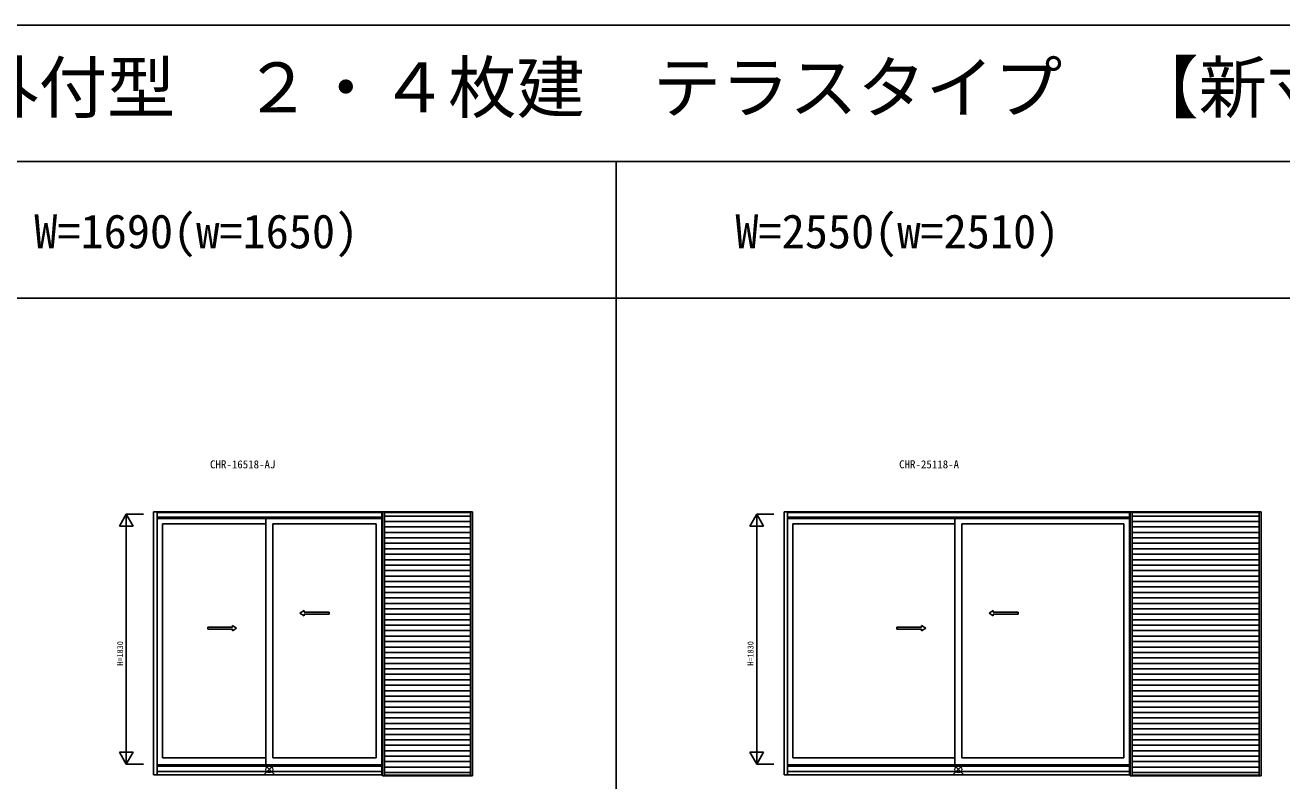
# Model space of a CAD drawing. Units: millimetres, scale not verified. Extents: x -27506 to 27500, y -20006 to 20000.
# Drawn here: x -13231 to -4021, y 14462 to 20000 of the extents above; entities that cross this region are included whole.
import ezdxf
from ezdxf.enums import TextEntityAlignment as Align

# ---------------------------------------------------------------- set-up
doc = ezdxf.new("R2010")
doc.units = ezdxf.units.MM
doc.header["$LTSCALE"] = 24
for name, color, linetype in [('0-0_0', 7, 'Continuous'), ('0-1_YKK_A1', 4, 'Continuous'), ('0-2_YKK_A2', 3, 'Continuous'), ('0-7_YKK_F1', 7, 'Continuous'), ('0-9_YKK_N1', 2, 'Continuous')]:
    doc.layers.add(name, color=color, linetype=linetype)
doc.layers.add('0-8_YKK_IN', color=1, linetype='Continuous', lineweight=18)
doc.styles.add('ＭＳ ゴシック', font='')
doc.styles.get('ＭＳ ゴシック').set_extended_font_data('MS Gothic')

msp = doc.modelspace()

# ---------------------------------------------------------------- linework, layer by layer
at = {"layer": '0-1_YKK_A1'}
for p, q in [((-12289.3, 16433.27), (-10611.5, 16433.27)), ((-12289.3, 16433.27), (-12289.3, 14504.7)), ((-12264, 16433.27), (-12264, 14504.7)), ((-12264, 16427.5), (-10616.5, 16427.5)), ((-10616.5, 16433.27), (-10616.5, 14504.7)), ((-7669.3, 16433.27), (-5131.5, 16433.27)), ((-7669.3, 16433.27), (-7669.3, 14504.7)), ((-7644, 16433.27), (-7644, 14504.7)), ((-7644, 16427.5), (-5136.5, 16427.5)), ((-5136.5, 16433.27), (-5136.5, 14504.7)), ((-12264, 16393), (-10616.5, 16393)), ((-12264, 16384), (-10616.5, 16384)), ((-12224.49, 14631), (-12224.49, 16346)), ((-11466.49, 16346), (-12224.49, 16346)), ((-11466.49, 14578.2), (-11466.49, 16384)), ((-11416.49, 16346), (-10658.5, 16346)), ((-11416.49, 16346), (-11416.49, 14631)), ((-10658.5, 14631), (-10658.5, 16346)), ((-7644, 16393), (-5136.5, 16393)), ((-7644, 16384), (-5136.5, 16384)), ((-7604.49, 14631), (-7604.49, 16346)), ((-6416.49, 16346), (-7604.49, 16346)), ((-6416.49, 14578.2), (-6416.49, 16384)), ((-6366.49, 16346), (-5178.5, 16346)), ((-6366.49, 16346), (-6366.49, 14631)), ((-5178.5, 14631), (-5178.5, 16346)), ((-11186.78, 15710.96), (-11216.78, 15690.97)), ((-11186.79, 15670.97), (-11216.78, 15690.97)), ((-11186.79, 15670.97), (-11186.79, 15683.46)), ((-11003.45, 15683.46), (-11186.79, 15683.46)), ((-11186.78, 15698.46), (-11186.78, 15710.96)), ((-11003.44, 15698.45), (-11186.78, 15698.46)), ((-11003.45, 15683.46), (-11003.45, 15698.45)), ((-6136.78, 15710.96), (-6166.78, 15690.97)), ((-6136.79, 15670.97), (-6166.78, 15690.97)), ((-6136.79, 15670.97), (-6136.79, 15683.46)), ((-5953.45, 15683.46), (-6136.79, 15683.46)), ((-6136.78, 15698.46), (-6136.78, 15710.96)), ((-5953.44, 15698.45), (-6136.78, 15698.46)), ((-5953.45, 15683.46), (-5953.45, 15698.45)), ((-11892.55, 15588.45), (-11711.21, 15588.46)), ((-11892.54, 15573.46), (-11892.54, 15588.45)), ((-11892.54, 15573.46), (-11711.2, 15573.46)), ((-11711.21, 15588.46), (-11711.21, 15600.96)), ((-11711.21, 15600.96), (-11681.21, 15580.97)), ((-11711.2, 15560.97), (-11681.21, 15580.97)), ((-11711.2, 15560.97), (-11711.2, 15573.46)), ((-6842.55, 15588.45), (-6661.21, 15588.46)), ((-6842.54, 15573.46), (-6842.54, 15588.45)), ((-6842.54, 15573.46), (-6661.2, 15573.46)), ((-6661.21, 15588.46), (-6661.21, 15600.96)), ((-6661.21, 15600.96), (-6631.21, 15580.97)), ((-6661.2, 15560.97), (-6631.21, 15580.97)), ((-6661.2, 15560.97), (-6661.2, 15573.46)), ((-12264, 14578.2), (-10616.5, 14578.2)), ((-12264, 14568.2), (-10616.5, 14568.2)), ((-11466.49, 14631), (-12224.49, 14631)), ((-11416.49, 14631), (-10658.5, 14631)), ((-7644, 14578.2), (-5136.5, 14578.2)), ((-7644, 14568.2), (-5136.5, 14568.2)), ((-6416.49, 14631), (-7604.49, 14631)), ((-6366.49, 14631), (-5178.5, 14631)), ((-12289.3, 14504.7), (-10611.5, 14504.7)), ((-12264, 14530.2), (-10616.5, 14530.2)), ((-7669.3, 14504.7), (-5131.5, 14504.7)), ((-7644, 14530.2), (-5136.5, 14530.2))]:
    msp.add_line(p, q, dxfattribs=at)
at = {"layer": '0-2_YKK_A2'}
for p, q in [((-10611.5, 14499.2), (-10611.5, 16433.27)), ((-10611.5, 16433.27), (-9953.5, 16433.27)), ((-10597.5, 14499.2), (-10597.5, 16433.27)), ((-9967.5, 16427.5), (-10597.5, 16427.5)), ((-10597.5, 16402.5), (-9967.5, 16402.5)), ((-9967.5, 16433.27), (-9967.5, 14499.2)), ((-9953.5, 16433.27), (-9953.5, 14499.2)), ((-5131.5, 14499.2), (-5131.5, 16433.27)), ((-5131.5, 16433.27), (-4173.5, 16433.27)), ((-5117.5, 14499.2), (-5117.5, 16433.27)), ((-4187.5, 16427.5), (-5117.5, 16427.5)), ((-5117.5, 16402.5), (-4187.5, 16402.5)), ((-4187.5, 16433.27), (-4187.5, 14499.2)), ((-4173.5, 16433.27), (-4173.5, 14499.2)), ((-9967.5, 16362.5), (-10597.5, 16362.5)), ((-9967.5, 16322.5), (-10597.5, 16322.5)), ((-4187.5, 16362.5), (-5117.5, 16362.5)), ((-4187.5, 16322.5), (-5117.5, 16322.5)), ((-9967.5, 16282.5), (-10597.5, 16282.5)), ((-9967.5, 16242.5), (-10597.5, 16242.5)), ((-4187.5, 16282.5), (-5117.5, 16282.5)), ((-4187.5, 16242.5), (-5117.5, 16242.5)), ((-9967.5, 16202.5), (-10597.5, 16202.5)), ((-9967.5, 16162.5), (-10597.5, 16162.5)), ((-9967.5, 16122.5), (-10597.5, 16122.5)), ((-4187.5, 16202.5), (-5117.5, 16202.5)), ((-4187.5, 16162.5), (-5117.5, 16162.5)), ((-4187.5, 16122.5), (-5117.5, 16122.5)), ((-9967.5, 16082.5), (-10597.5, 16082.5)), ((-9967.5, 16042.5), (-10597.5, 16042.5)), ((-4187.5, 16082.5), (-5117.5, 16082.5)), ((-4187.5, 16042.5), (-5117.5, 16042.5)), ((-9967.5, 16002.5), (-10597.5, 16002.5)), ((-9967.5, 15962.5), (-10597.5, 15962.5)), ((-4187.5, 16002.5), (-5117.5, 16002.5)), ((-4187.5, 15962.5), (-5117.5, 15962.5)), ((-9967.5, 15922.5), (-10597.5, 15922.5)), ((-9967.5, 15882.5), (-10597.5, 15882.5)), ((-9967.5, 15842.5), (-10597.5, 15842.5)), ((-4187.5, 15922.5), (-5117.5, 15922.5)), ((-4187.5, 15882.5), (-5117.5, 15882.5)), ((-4187.5, 15842.5), (-5117.5, 15842.5)), ((-9967.5, 15802.5), (-10597.5, 15802.5)), ((-9967.5, 15762.5), (-10597.5, 15762.5)), ((-4187.5, 15802.5), (-5117.5, 15802.5)), ((-4187.5, 15762.5), (-5117.5, 15762.5)), ((-9967.5, 15722.5), (-10597.5, 15722.5)), ((-9967.5, 15682.5), (-10597.5, 15682.5)), ((-4187.5, 15722.5), (-5117.5, 15722.5)), ((-4187.5, 15682.5), (-5117.5, 15682.5)), ((-9967.5, 15642.5), (-10597.5, 15642.5)), ((-9967.5, 15602.5), (-10597.5, 15602.5)), ((-4187.5, 15642.5), (-5117.5, 15642.5)), ((-4187.5, 15602.5), (-5117.5, 15602.5)), ((-9967.5, 15562.5), (-10597.5, 15562.5)), ((-9967.5, 15522.5), (-10597.5, 15522.5)), ((-9967.5, 15482.5), (-10597.5, 15482.5)), ((-4187.5, 15562.5), (-5117.5, 15562.5)), ((-4187.5, 15522.5), (-5117.5, 15522.5)), ((-4187.5, 15482.5), (-5117.5, 15482.5)), ((-9967.5, 15442.5), (-10597.5, 15442.5)), ((-9967.5, 15402.5), (-10597.5, 15402.5)), ((-4187.5, 15442.5), (-5117.5, 15442.5)), ((-4187.5, 15402.5), (-5117.5, 15402.5)), ((-9967.5, 15362.5), (-10597.5, 15362.5)), ((-9967.5, 15322.5), (-10597.5, 15322.5)), ((-4187.5, 15362.5), (-5117.5, 15362.5)), ((-4187.5, 15322.5), (-5117.5, 15322.5)), ((-9967.5, 15282.5), (-10597.5, 15282.5)), ((-9967.5, 15242.5), (-10597.5, 15242.5)), ((-9967.5, 15202.5), (-10597.5, 15202.5)), ((-4187.5, 15282.5), (-5117.5, 15282.5)), ((-4187.5, 15242.5), (-5117.5, 15242.5)), ((-4187.5, 15202.5), (-5117.5, 15202.5)), ((-9967.5, 15162.5), (-10597.5, 15162.5)), ((-9967.5, 15122.5), (-10597.5, 15122.5)), ((-4187.5, 15162.5), (-5117.5, 15162.5)), ((-4187.5, 15122.5), (-5117.5, 15122.5)), ((-9967.5, 15082.5), (-10597.5, 15082.5)), ((-9967.5, 15042.5), (-10597.5, 15042.5)), ((-4187.5, 15082.5), (-5117.5, 15082.5)), ((-4187.5, 15042.5), (-5117.5, 15042.5)), ((-9967.5, 15002.5), (-10597.5, 15002.5)), ((-9967.5, 14962.5), (-10597.5, 14962.5)), ((-9967.5, 14922.5), (-10597.5, 14922.5)), ((-4187.5, 15002.5), (-5117.5, 15002.5)), ((-4187.5, 14962.5), (-5117.5, 14962.5)), ((-4187.5, 14922.5), (-5117.5, 14922.5)), ((-9967.5, 14882.5), (-10597.5, 14882.5)), ((-9967.5, 14842.5), (-10597.5, 14842.5)), ((-4187.5, 14882.5), (-5117.5, 14882.5)), ((-4187.5, 14842.5), (-5117.5, 14842.5)), ((-9967.5, 14802.5), (-10597.5, 14802.5)), ((-9967.5, 14762.5), (-10597.5, 14762.5)), ((-4187.5, 14802.5), (-5117.5, 14802.5)), ((-4187.5, 14762.5), (-5117.5, 14762.5)), ((-9967.5, 14722.5), (-10597.5, 14722.5)), ((-9967.5, 14682.5), (-10597.5, 14682.5)), ((-4187.5, 14722.5), (-5117.5, 14722.5)), ((-4187.5, 14682.5), (-5117.5, 14682.5)), ((-9967.5, 14642.5), (-10597.5, 14642.5)), ((-9967.5, 14602.5), (-10597.5, 14602.5)), ((-9967.5, 14562.5), (-10597.5, 14562.5)), ((-4187.5, 14642.5), (-5117.5, 14642.5)), ((-4187.5, 14602.5), (-5117.5, 14602.5)), ((-4187.5, 14562.5), (-5117.5, 14562.5)), ((-10611.5, 14499.2), (-9953.5, 14499.2)), ((-9967.5, 14522.5), (-10597.5, 14522.5)), ((-9967.5, 14502.7), (-10597.5, 14502.7)), ((-5131.5, 14499.2), (-4173.5, 14499.2)), ((-4187.5, 14522.5), (-5117.5, 14522.5)), ((-4187.5, 14502.7), (-5117.5, 14502.7))]:
    msp.add_line(p, q, dxfattribs=at)
at = {"layer": '0-7_YKK_F1'}
for p, q in [((-27500, 20000), (27500, 20000)), ((-27500, 19000), (26500, 19000)), ((-8900, -20000), (-8900, 19000)), ((-27500, 18000), (26500, 18000))]:
    msp.add_line(p, q, dxfattribs=at)
at = {"layer": '0-8_YKK_IN'}
for p, q in [((-11406.14, 14509.84), (-11476.86, 14580.55)), ((-11406.14, 14580.55), (-11476.86, 14509.84)), ((-6356.14, 14509.84), (-6426.86, 14580.55)), ((-6356.14, 14580.55), (-6426.86, 14509.84))]:
    msp.add_line(p, q, dxfattribs=at)
for centre in [(-11441.5, 14545.2), (-6391.5, 14545.2)]:
    msp.add_circle(centre, 25, dxfattribs=at)
at = {"layer": '0-9_YKK_N1'}
for p, q in [((-12539.3, 16328.4), (-12489.3, 16415)), ((-12489.3, 16415), (-12489.3, 14585)), ((-12489.3, 16415), (-12364.3, 16415)), ((-12439.3, 16328.4), (-12489.3, 16415)), ((-7919.3, 16328.4), (-7869.3, 16415)), ((-7869.3, 16415), (-7869.3, 14585)), ((-7869.3, 16415), (-7744.3, 16415)), ((-7819.3, 16328.4), (-7869.3, 16415)), ((-12539.3, 16328.4), (-12439.3, 16328.4)), ((-7919.3, 16328.4), (-7819.3, 16328.4)), ((-12539.3, 14671.6), (-12439.3, 14671.6)), ((-12539.3, 14671.6), (-12489.3, 14585)), ((-12489.3, 14585), (-12439.3, 14671.6)), ((-7919.3, 14671.6), (-7819.3, 14671.6)), ((-7919.3, 14671.6), (-7869.3, 14585)), ((-7869.3, 14585), (-7819.3, 14671.6)), ((-12489.3, 14585), (-12364.3, 14585)), ((-7869.3, 14585), (-7744.3, 14585))]:
    msp.add_line(p, q, dxfattribs=at)

# ---------------------------------------------------------------- texts
at = {"layer": '0-0_0', "style": 'ＭＳ ゴシック'}
for s, height, p in [('ＣＨＲ０２\u3000エピソードＩＩ ＮＥＯ\u3000雨戸付引違い窓\u3000半外付型\u3000２・４枚建\u3000テラスタイプ\u3000【新寸法体系サッシ（在来用）】', 366.6, (-26881.53, 19250)), ('CHR-16518-AJ', 58.65, (-11875.58, 16734.47)), ('CHR-25118-A', 58.65, (-6825.58, 16734.47))]:
    msp.add_text(s, height=height, dxfattribs=at).set_placement(p, align=Align.BOTTOM_LEFT)
at = {"layer": '0-0_0', "color": 3, "style": 'ＭＳ ゴシック'}
for s, p in [('W=1690(w=1650)', (-13164.03, 18289.62)), ('W=2550(w=2510)', (-8025.93, 18289.62))]:
    msp.add_text(s, height=249.3, dxfattribs=at).set_placement(p, align=Align.BOTTOM_LEFT)
at = {"layer": '0-9_YKK_N1', "style": 'ＭＳ ゴシック'}
for p in [(-12499.8, 15305.96), (-7879.8, 15305.96)]:
    msp.add_text('H=1830', height=43.99, rotation=90, dxfattribs=at).set_placement(p, align=Align.BOTTOM_LEFT)

doc.saveas('drawing.dxf')
